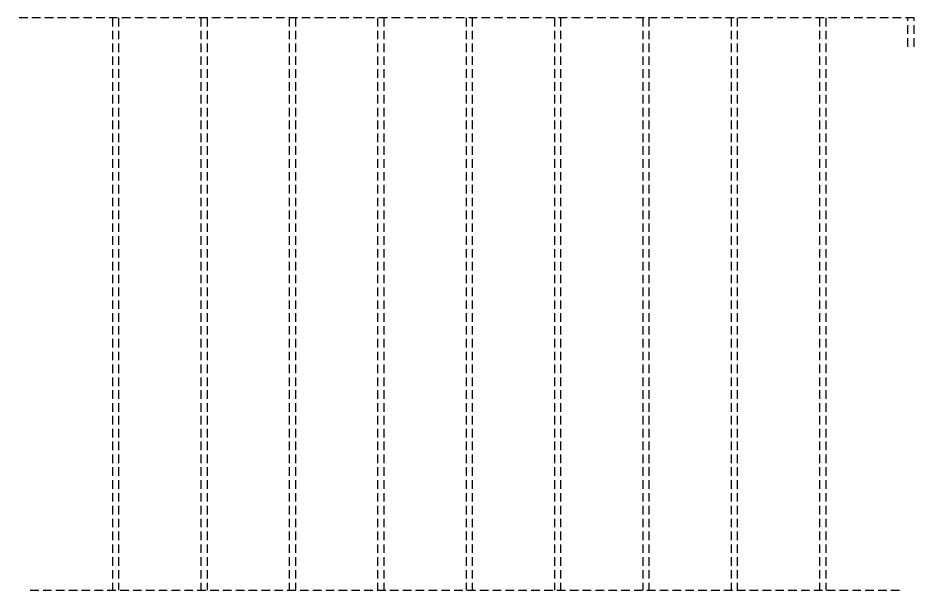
# Model space of a CAD drawing. Header units: inches. Extents: x -6210 to 141093, y -2740 to 21225.
# Drawn here: x 83068 to 84376, y 8610 to 9446 of the extents above; entities that cross this region are included whole.
import ezdxf

# ---------------------------------------------------------------- set-up
doc = ezdxf.new("R2010")
doc.units = ezdxf.units.IN
doc.header["$LTSCALE"] = 100
doc.header["$MEASUREMENT"] = 0
doc.linetypes.add('HIDDEN2', pattern=[0.1875, 0.125, -0.0625])
doc.layers.add('beams', color=30, linetype='Continuous')

msp = doc.modelspace()

# ---------------------------------------------------------------- linework, layer by layer
at = {"layer": 'beams', "linetype": 'HIDDEN2'}
for p, q in [((84376.20638, 9445.8738), (83068.20638, 9445.8738)), ((83206.20638, 9445.8738), (83206.20638, 8610.3738)), ((83215.20638, 9445.8738), (83215.20638, 8610.3738)), ((83335.20638, 9445.8738), (83335.20638, 8610.3738)), ((83344.20638, 9445.8738), (83344.20638, 8610.3738)), ((83464.20638, 9445.8738), (83464.20638, 8610.3738)), ((83473.20638, 9445.8738), (83473.20638, 8610.3738)), ((83593.20638, 9445.8738), (83593.20638, 8610.3738)), ((83602.20638, 9445.8738), (83602.20638, 8610.3738)), ((83722.20638, 9445.8738), (83722.20638, 8610.3738)), ((83731.20638, 9445.8738), (83731.20638, 8610.3738)), ((83851.20638, 9445.8738), (83851.20638, 8610.3738)), ((83860.20638, 9445.8738), (83860.20638, 8610.3738)), ((83980.20638, 9445.8738), (83980.20638, 8610.3738)), ((83989.20638, 9445.8738), (83989.20638, 8610.3738)), ((84109.20638, 9445.8738), (84109.20638, 8610.3738)), ((84118.20638, 9445.8738), (84118.20638, 8610.3738)), ((84238.20638, 9445.8738), (84238.20638, 8610.3738)), ((84247.20638, 9445.8738), (84247.20638, 8610.3738)), ((84367.20638, 9403.8738), (84367.20638, 9445.8738)), ((84376.20638, 9403.8738), (84376.20638, 9445.8738)), ((83086.20638, 8610.3738), (84358.20638, 8610.3738))]:
    msp.add_line(p, q, dxfattribs=at)

doc.saveas('drawing.dxf')
